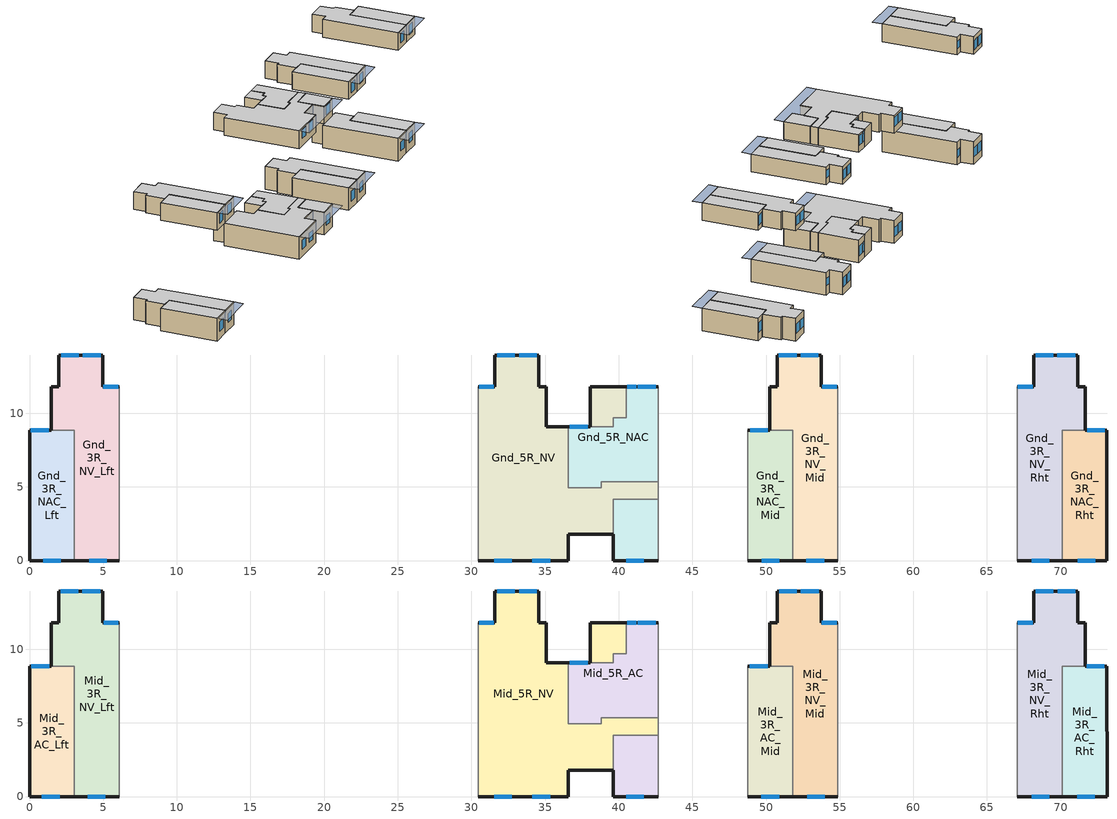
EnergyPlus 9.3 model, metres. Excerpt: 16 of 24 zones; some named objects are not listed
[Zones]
Gnd_5R_NAC
 floor ground (Exterior Floor): 42.67,4.15 42.67,0 39.62,0 39.62,4.15 z0; 42.67,11.8 42.67,5.37 38.82,5.37 38.82,4.95 36.57,4.95 36.57,9.09 39.62,9.1 39.62,9.7 40.51,9.7 40.51,11.8 z0
 wall outside (Cool Wall): 42.67,11.8 40.51,11.8 / 39.62,1.8 39.62,0 42.67,0 / 38.06,9.09 36.57,9.09 z0:3.6
 wall to Gnd_5R_NV (Interior Wall): 36.57,9.09 36.57,4.95 38.82,4.95 38.82,5.37 42.67,5.37 / 40.51,11.8 40.51,9.7 39.62,9.7 39.62,9.1 38.06,9.09 / 42.67,4.15 39.62,4.15 39.62,1.8 z0:3.6
 wall adiabatic (Exterior Wall): 42.67,0 42.67,4.15 z0:3.6
 wall adiabatic (Interior Wall): 42.67,5.37 42.67,11.8 z0:3.6
 window (Exterior Window): 40.5,0 41.7,0 z1.11:2.62; 37.89,9.09 36.69,9.09 z0.97:2.48; 41.19,11.8 40.59,11.8 z1.04:2.56; 42.5,11.8 41.3,11.8 z1.03:2.55
 ceiling adiabatic (Interior Ceiling): 40.51,11.8 40.51,9.7 39.62,9.7 39.62,9.1 36.57,9.09 36.57,4.95 38.82,4.95 38.82,5.37 42.67,5.37 42.67,11.8 z3.6; 39.62,4.15 39.62,0 42.67,0 42.67,4.15 z3.6
Gnd_5R_NV
 floor ground (Exterior Floor): 42.67,5.37 42.67,4.15 39.62,4.15 39.62,1.8 36.57,1.8 36.57,0 30.48,0 30.48,11.8 31.59,11.8 31.59,13.92 34.59,13.92 34.59,11.8 35.09,11.8 35.09,9.09 36.57,9.09 36.57,4.95 38.82,4.95 38.82,5.37 z0; 40.51,11.8 40.51,9.7 39.62,9.7 39.62,9.1 38.06,9.1 38.06,11.8 z0
 wall outside (Cool Wall): 36.57,9.09 35.09,9.09 35.09,11.8 34.59,11.8 34.59,13.92 31.59,13.92 31.59,11.8 30.48,11.8 / 30.48,0 36.57,0 36.57,1.8 39.62,1.8 / 40.51,11.8 38.06,11.8 38.06,9.1 z0:3.6
 wall adiabatic (Interior Wall): 30.48,11.8 30.48,0 z0:3.6
 wall adiabatic (Exterior Wall): 42.67,4.15 42.67,5.37 z0:3.6
 window (Exterior Window): 31.55,0 32.75,0 z1.14:2.56; 34.14,0 35.34,0 z1.13:2.54; 34.43,13.92 33.23,13.92 z1:2.42; 32.94,13.92 31.74,13.92 z0.99:2.4; 31.53,11.8 30.53,11.8 z1.21:2.34
 ceiling adiabatic (Interior Ceiling): 31.59,13.92 31.59,11.8 30.48,11.8 30.48,0 36.57,0 36.57,1.8 39.62,1.8 39.62,4.15 42.67,4.15 42.67,5.37 38.82,5.37 38.82,4.95 36.57,4.95 36.57,9.09 35.09,9.09 35.09,11.8 34.59,11.8 34.59,13.92 z3.6; 38.06,11.8 38.06,9.1 39.62,9.1 39.62,9.7 40.51,9.7 40.51,11.8 z3.6
Gnd_3R_NAC_Rht
 floor ground (Exterior Floor): 73.15,8.84 73.15,0 70.1,0 70.1,8.84 z0
 wall outside (Cool Wall): 70.1,0 73.15,0 73.15,8.84 71.66,8.84 z0:3.6
 wall to Gnd_3R_NV_Rht (Interior Wall): 71.66,8.84 70.1,8.84 70.1,0 z0:3.6
 window (Exterior Window): 73.01,8.84 71.81,8.84 z1.27:2.79; 71.16,0 72.36,0 z1.16:2.67
 ceiling adiabatic (Interior Ceiling): 70.1,8.84 70.1,0 73.15,0 73.15,8.84 z3.6
Gnd_3R_NV_Rht
 floor ground (Exterior Floor): 71.16,13.92 71.16,11.8 71.66,11.8 71.66,8.84 70.1,8.84 70.1,0 67.05,0 67.05,11.8 68.16,11.8 68.16,13.92 z0
 wall outside (Cool Wall): 67.05,0 70.1,0 / 71.66,8.84 71.66,11.8 71.16,11.8 71.16,13.92 68.16,13.92 68.16,11.8 67.05,11.8 z0:3.6
 wall adiabatic (Interior Wall): 67.05,11.8 67.05,0 z0:3.6
 window (Exterior Window): 69.5,13.92 68.3,13.92 z1.19:2.6; 70.98,13.92 69.78,13.92 / 68.04,0 69.24,0 z1.2:2.62; 68.11,11.8 67.11,11.8 z1.51:2.64
 ceiling adiabatic (Interior Ceiling): 68.16,13.92 68.16,11.8 67.05,11.8 67.05,0 70.1,0 70.1,8.84 71.66,8.84 71.66,11.8 71.16,11.8 71.16,13.92 z3.6
Gnd_3R_NV_Mid
 floor ground (Exterior Floor): 54.86,11.8 54.86,0 51.81,0 51.81,8.84 50.25,8.84 50.25,11.8 50.75,11.8 50.75,13.92 53.75,13.92 53.75,11.8 z0
 wall outside (Cool Wall): 51.81,0 54.86,0 / 54.86,11.8 53.75,11.8 53.75,13.92 50.75,13.92 50.75,11.8 50.25,11.8 50.25,8.84 z0:3.6
 wall to Gnd_3R_NAC_Mid (Interior Wall): 50.25,8.84 51.81,8.84 51.81,0 z0:3.6
 wall adiabatic (Interior Wall): 54.86,0 54.86,11.8 z0:3.6
 window (Exterior Window): 53.56,13.92 52.36,13.92 z1.16:2.57; 52.07,13.92 50.87,13.92 z1.14:2.56; 52.75,0 53.95,0 z1.12:2.53; 54.81,11.8 53.81,11.8 z1.45:2.57
 ceiling adiabatic (Interior Ceiling): 50.75,13.92 50.75,11.8 50.25,11.8 50.25,8.84 51.81,8.84 51.81,0 54.86,0 54.86,11.8 53.75,11.8 53.75,13.92 z3.6
Gnd_3R_NAC_Mid
 floor ground (Exterior Floor): 51.81,8.84 51.81,0 48.77,0 48.77,8.84 z0
 wall outside (Cool Wall): 48.77,0 51.81,0 / 50.25,8.84 48.77,8.84 z0:3.6
 wall adiabatic (Interior Wall): 48.77,8.84 48.77,0 z0:3.6
 window (Exterior Window): 50.12,8.84 48.92,8.84 z1.06:2.58; 49.71,0 50.91,0 z1.06:2.57
 ceiling adiabatic (Interior Ceiling): 48.77,8.84 48.77,0 51.81,0 51.81,8.84 z3.6
Gnd_3R_NAC_Lft
 floor ground (Exterior Floor): 3.05,8.84 3.05,0 0,0 0,8.84 z0
 wall outside (Cool Wall): 1.49,8.84 0,8.84 0,0 3.05,0 z0:3.6
 wall to Gnd_3R_NV_Lft (Interior Wall): 3.05,0 3.05,8.84 1.49,8.84 z0:3.6
 window (Exterior Window): 0.93,0 2.13,0 z1.16:2.67; 1.3,8.84 0.1,8.84 z0.96:2.48
 ceiling adiabatic (Interior Ceiling): 0,8.84 0,0 3.05,0 3.05,8.84 z3.6
Gnd_3R_NV_Lft
 floor ground (Exterior Floor): 6.1,11.8 6.1,0 3.05,0 3.05,8.84 1.49,8.84 1.49,11.8 1.99,11.8 1.99,13.92 4.99,13.92 4.99,11.8 z0
 wall outside (Cool Wall): 6.1,11.8 4.99,11.8 4.99,13.92 1.99,13.92 1.99,11.8 1.49,11.8 1.49,8.84 / 3.05,0 6.1,0 z0:3.6
 wall adiabatic (Interior Wall): 6.1,0 6.1,11.8 z0:3.6
 window (Exterior Window): 4.83,13.92 3.63,13.92 z1.13:2.55; 3.34,13.92 2.14,13.92 z1.12:2.53; 4.06,0 5.26,0 z1.21:2.63; 6.02,11.8 5.02,11.8 z1.16:2.29
 ceiling adiabatic (Interior Ceiling): 1.99,13.92 1.99,11.8 1.49,11.8 1.49,8.84 3.05,8.84 3.05,0 6.1,0 6.1,11.8 4.99,11.8 4.99,13.92 z3.6
Mid_5R_AC
 floor adiabatic (Interior Floor): 42.67,11.8 42.67,5.37 38.82,5.37 38.82,4.95 36.57,4.95 36.57,9.09 39.62,9.1 39.62,9.7 40.51,9.7 40.51,11.8 z17.6; 42.67,4.15 42.67,0 39.62,0 39.62,4.15 z17.6
 wall outside (Cool Wall): 42.67,11.8 40.51,11.8 / 39.62,1.8 39.62,0 42.67,0 / 38.06,9.09 36.57,9.09 z17.6:20.4
 wall to Mid_5R_NV (Interior Wall): 36.57,9.09 36.57,4.95 38.82,4.95 38.82,5.37 42.67,5.37 / 40.51,11.8 40.51,9.7 39.62,9.7 39.62,9.1 38.06,9.09 / 42.67,4.15 39.62,4.15 39.62,1.8 z17.6:20.4
 wall adiabatic (Exterior Wall): 42.67,0 42.67,4.15 z17.6:20.4
 wall adiabatic (Interior Wall): 42.67,5.37 42.67,11.8 z17.6:20.4
 window (Exterior Window): 41.19,11.8 40.59,11.8 z18.64:20.16; 42.5,11.8 41.3,11.8 z18.63:20.15; 37.89,9.09 36.69,9.09 z18.57:20.08; 40.5,0 41.7,0 z18.71:20.22
 ceiling adiabatic (Interior Ceiling): 39.62,4.15 39.62,0 42.67,0 42.67,4.15 z20.4; 40.51,11.8 40.51,9.7 39.62,9.7 39.62,9.1 36.57,9.09 36.57,4.95 38.82,4.95 38.82,5.37 42.67,5.37 42.67,11.8 z20.4
Mid_5R_NV
 floor adiabatic (Interior Floor): 42.67,5.37 42.67,4.15 39.62,4.15 39.62,1.8 36.57,1.8 36.57,0 30.48,0 30.48,11.8 31.59,11.8 31.59,13.92 34.59,13.92 34.59,11.8 35.09,11.8 35.09,9.09 36.57,9.09 36.57,4.95 38.82,4.95 38.82,5.37 z17.6; 40.51,11.8 40.51,9.7 39.62,9.7 39.62,9.1 38.06,9.1 38.06,11.8 z17.6
 wall outside (Cool Wall): 36.57,9.09 35.09,9.09 35.09,11.8 34.59,11.8 34.59,13.92 31.59,13.92 31.59,11.8 30.48,11.8 / 30.48,0 36.57,0 36.57,1.8 39.62,1.8 / 40.51,11.8 38.06,11.8 38.06,9.1 z17.6:20.4
 wall adiabatic (Interior Wall): 30.48,11.8 30.48,0 z17.6:20.4
 wall adiabatic (Exterior Wall): 42.67,4.15 42.67,5.37 z17.6:20.4
 window (Exterior Window): 31.53,11.8 30.53,11.8 z18.81:19.94; 32.94,13.92 31.74,13.92 z18.59:20; 34.43,13.92 33.23,13.92 z18.6:20.02; 34.14,0 35.34,0 z18.73:20.14; 31.55,0 32.75,0 z18.74:20.16
 ceiling adiabatic (Interior Ceiling): 31.59,13.92 31.59,11.8 30.48,11.8 30.48,0 36.57,0 36.57,1.8 39.62,1.8 39.62,4.15 42.67,4.15 42.67,5.37 38.82,5.37 38.82,4.95 36.57,4.95 36.57,9.09 35.09,9.09 35.09,11.8 34.59,11.8 34.59,13.92 z20.4; 38.06,11.8 38.06,9.1 39.62,9.1 39.62,9.7 40.51,9.7 40.51,11.8 z20.4
Mid_3R_AC_Rht
 floor adiabatic (Interior Floor): 73.15,8.84 73.15,0 70.1,0 70.1,8.84 z17.6
 wall outside (Cool Wall): 70.1,0 73.15,0 73.15,8.84 71.66,8.84 z17.6:20.4
 wall to Mid_3R_NV_Rht (Interior Wall): 71.66,8.84 70.1,8.84 70.1,0 z17.6:20.4
 window (Exterior Window): 72.98,8.84 71.78,8.84 z18.38:19.89; 71.12,0 72.32,0 z18.35:19.86
 ceiling adiabatic (Interior Ceiling): 70.1,8.84 70.1,0 73.15,0 73.15,8.84 z20.4
Mid_3R_AC_Mid
 floor adiabatic (Interior Floor): 51.81,8.84 51.81,0 48.77,0 48.77,8.84 z17.6
 wall outside (Cool Wall): 50.25,8.84 48.77,8.84 / 48.77,0 51.81,0 z17.6:20.4
 wall to Mid_3R_NV_Mid (Interior Wall): 51.81,0 51.81,8.84 50.25,8.84 z17.6:20.4
 wall adiabatic (Interior Wall): 48.77,8.84 48.77,0 z17.6:20.4
 window (Exterior Window): 49.68,0 50.88,0 z18.3:19.82; 50.1,8.84 48.9,8.84 z18.34:19.85
 ceiling adiabatic (Interior Ceiling): 48.77,8.84 48.77,0 51.81,0 51.81,8.84 z20.4
Mid_3R_NV_Mid
 floor adiabatic (Interior Floor): 54.86,11.8 54.86,0 51.81,0 51.81,8.84 50.25,8.84 50.25,11.8 50.75,11.8 50.75,13.92 53.75,13.92 53.75,11.8 z17.6
 wall outside (Cool Wall): 54.86,11.8 53.75,11.8 53.75,13.92 50.75,13.92 50.75,11.8 50.25,11.8 50.25,8.84 / 51.81,0 54.86,0 z17.6:20.4
 wall adiabatic (Interior Wall): 54.86,0 54.86,11.8 z17.6:20.4
 window (Exterior Window): 52.09,13.92 50.89,13.92 z18.33:19.75; 53.58,13.92 52.38,13.92 z18.35:19.76; 54.79,11.8 53.79,11.8 z18.68:19.8; 52.8,0 54,0 z18.36:19.78
 ceiling adiabatic (Interior Ceiling): 50.75,13.92 50.75,11.8 50.25,11.8 50.25,8.84 51.81,8.84 51.81,0 54.86,0 54.86,11.8 53.75,11.8 53.75,13.92 z20.4
Mid_3R_NV_Rht
 floor adiabatic (Interior Floor): 71.16,13.92 71.16,11.8 71.66,11.8 71.66,8.84 70.1,8.84 70.1,0 67.05,0 67.05,11.8 68.16,11.8 68.16,13.92 z17.6
 wall outside (Cool Wall): 71.66,8.84 71.66,11.8 71.16,11.8 71.16,13.92 68.16,13.92 68.16,11.8 67.05,11.8 / 67.05,0 70.1,0 z17.6:20.4
 wall adiabatic (Interior Wall): 67.05,11.8 67.05,0 z17.6:20.4
 window (Exterior Window): 69.51,13.92 68.31,13.92 z18.38:19.8; 71,13.92 69.8,13.92 / 68.03,0 69.23,0 z18.4:19.81; 68.1,11.8 67.1,11.8 z18.68:19.8
 ceiling adiabatic (Interior Ceiling): 68.16,13.92 68.16,11.8 67.05,11.8 67.05,0 70.1,0 70.1,8.84 71.66,8.84 71.66,11.8 71.16,11.8 71.16,13.92 z20.4
Mid_3R_AC_Lft
 floor adiabatic (Interior Floor): 3.05,8.84 3.05,0 0,0 0,8.84 z17.6
 wall outside (Cool Wall): 1.49,8.84 0,8.84 0,0 3.05,0 z17.6:20.4
 wall to Mid_3R_NV_Lft (Interior Wall): 3.05,0 3.05,8.84 1.49,8.84 z17.6:20.4
 window (Exterior Window): 0.85,0 2.05,0 z18.38:19.89; 1.33,8.84 0.13,8.84 z18.21:19.73
 ceiling adiabatic (Interior Ceiling): 0,8.84 0,0 3.05,0 3.05,8.84 z20.4
Mid_3R_NV_Lft
 floor adiabatic (Interior Floor): 6.1,11.8 6.1,0 3.05,0 3.05,8.84 1.49,8.84 1.49,11.8 1.99,11.8 1.99,13.92 4.99,13.92 4.99,11.8 z17.6
 wall outside (Cool Wall): 6.1,11.8 4.99,11.8 4.99,13.92 1.99,13.92 1.99,11.8 1.49,11.8 1.49,8.84 / 3.05,0 6.1,0 z17.6:20.4
 wall adiabatic (Interior Wall): 6.1,0 6.1,11.8 z17.6:20.4
 window (Exterior Window): 4.79,13.92 3.59,13.92 z18.27:19.68; 3.31,13.92 2.11,13.92 z18.25:19.67; 3.95,0 5.15,0 z18.45:19.87; 6.03,11.8 5.03,11.8 z18.53:19.66
 ceiling adiabatic (Interior Ceiling): 1.99,13.92 1.99,11.8 1.49,11.8 1.49,8.84 3.05,8.84 3.05,0 6.1,0 6.1,11.8 4.99,11.8 4.99,13.92 z20.4
shading: 30.48,0 30.48,-1.52 42.67,-1.52 42.67,0 39.62,0 39.62,1.8 36.57,1.8 36.57,0 z3.6; 30.48,0 30.48,-1.52 42.67,-1.52 42.67,0 39.62,0 39.62,1.8 36.57,1.8 36.57,0 z20.4; 54.86,0 54.86,-1.52 48.77,-1.52 48.77,0 z3.6; 6.1,0 6.1,-1.52 0,-1.52 0,0 z3.6; 54.86,0 54.86,-1.52 48.77,-1.52 48.77,0 z20.4; 6.1,0 6.1,-1.52 0,-1.52 0,0 z20.4; 73.15,0 73.15,-1.52 67.05,-1.52 67.05,0 z20.4; 73.15,0 73.15,-1.52 67.05,-1.52 67.05,0 z3.6
[Building]
Blk5: North Axis {deg}=351.6; Terrain=Urban; Loads Convergence Tolerance Value {W}=0.04; Temperature Convergence Tolerance Value {deltaC}=0.4; Solar Distribution=FullExterior; Maximum Number of Warmup Days=25
[Site:Location]
Singapore: Latitude {deg}=1.3; Longitude {deg}=103.8; Time Zone {hr}=8; Elevation {m}=6
[Site:GroundTemperature:BuildingSurface]
18, 18, 18, 18, 24, 24.3, 24, 18, 18, 18, 18, 18
[Material] Roughness=MediumRough
Name | Thickness {m} | Conductivity {W/m-K} | Density {kg/m3} | Specific Heat {J/kg-K} | Thermal Absorptance | Solar Absorptance | Visible Absorptance
M11 100mm lightweight concrete | 0.1016 | 0.53 | 1280 | 840 | 0.9 | 0.5 | 0.5
M15 150mm heavyweight concrete | 0.15 | 1.95 | 2240 | 900 | 0.9 | 0.7 | 0.7
Cement plaster | 0.005 | 0.533 | 1280 | 840
Polyethylene | 0.075 | 0.024 | 24 | 303
Cool Wall Concrete | 0.15 | 1.95 | 2240 | 900 | 0.9 | 0.2 | 0.7
[WindowMaterial:Glazing]
Clear 6mm: Optical Data Type=SpectralAverage; Thickness {m}=0.006; Solar Transmittance at Normal Incidence=0.837; Front Side Solar Reflectance at Normal Incidence=0.075; Back Side Solar Reflectance at Normal Incidence=0.075; Visible Transmittance at Normal Incidence=0.898; Front Side Visible Reflectance at Normal Incidence=0.081; Back Side Visible Reflectance at Normal Incidence=0.081; Infrared Transmittance at Normal Incidence=0; Front Side Infrared Hemispherical Emissivity=0.84; Back Side Infrared Hemispherical Emissivity=0.84; Conductivity {W/m-K}=0.9
[Construction]
Exterior Window: Clear 6mm
Interior Ceiling; Interior Floor; Exterior Floor: M15 150mm heavyweight concrete
Interior Wall: M11 100mm lightweight concrete
Exterior Wall: M15 150mm heavyweight concrete, Polyethylene, Cement plaster
Cool Wall: Cool Wall Concrete, Polyethylene, Cement plaster
[Zone]
Name | Multiplier | Floor Area {m2}
Gnd_5R_NAC; Mid_5R_AC | 3 | 43
Gnd_5R_NV; Mid_5R_NV | 3 | 94
Gnd_3R_NAC_Rht; Mid_3R_AC_Rht | 1 | 32
Gnd_3R_NV_Rht; Mid_3R_NV_Rht | 1 | 52
Gnd_3R_NV_Mid; Mid_3R_NV_Mid | 4 | 47
Gnd_3R_NAC_Mid; Mid_3R_AC_Mid | 4 | 27
Gnd_3R_NAC_Lft; Mid_3R_AC_Lft | 1 | 27
Gnd_3R_NV_Lft; Mid_3R_NV_Lft | 1 | 47
[ZoneList]
AC Zones: Top_3R_AC_Rht, Mid_3R_AC_Mid, Mid_5R_AC, Mid_3R_AC_Rht, Top_5R_AC, Top_3R_AC_Lft, Top_3R_AC_Mid, Mid_3R_AC_Lft
[ZoneVentilation:DesignFlowRate]
Natural Ventilation: Zone or ZoneList=AC Zones; Schedule=Ventilation Schedule; Design Flow Rate Calculation Method=AirChanges/Hour; Air Changes per Hour {1/hr}=53; Ventilation Type=Natural; Fan Total Efficiency=1; Constant Term Coefficient=1; Minimum Indoor Temperature {C}=20; Maximum Indoor Temperature {C}=40; Delta Temperature {deltaC}=-100; Minimum Outdoor Temperature {C}=23; Maximum Outdoor Temperature {C}=34; Maximum Wind Speed {m/s}=9
[HVACTemplate:Thermostat] Constant Heating Setpoint {C}=0
Name | Cooling Setpoint Schedule | Constant Cooling Setpoint {C}
AC zones | Cooling Setpoint Schedule
Non-AC zones |  | 50
[HVACTemplate:Zone:IdealLoadsAirSystem] Template Thermostat=AC zones; Maximum Heating Supply Air Temperature {C}=50; Minimum Cooling Supply Air Temperature {C}=13; Maximum Heating Supply Air Humidity Ratio {kgWater/kgDryAir}=0.0156; Minimum Cooling Supply Air Humidity Ratio {kgWater/kgDryAir}=0.0077; Heating Limit=NoLimit; Cooling Limit=NoLimit; Dehumidification Control Type=ConstantSensibleHeatRatio; Cooling Sensible Heat Ratio=0.6; Humidification Control Type=None; Humidification Setpoint {percent}=30; Outdoor Air Method=None; Outdoor Air Flow Rate per Person {m3/s}=0.00944; Demand Controlled Ventilation Type=None; Outdoor Air Economizer Type=NoEconomizer; Heat Recovery Type=None; Sensible Heat Recovery Effectiveness=0.7; Latent Heat Recovery Effectiveness=0.65
Mid_5R_AC; Mid_3R_AC_Rht; Mid_3R_AC_Mid; Mid_3R_AC_Lft
[Schedule:Compact]
Cooling Setpoint Schedule: Through: 12/31, For: Weekdays, Until: 06:00, 25, Until: 23:30, 100, Until: 24:00, 25, For: Weekends, Until: 06:00, 25, Until: 23:30, 100, Until: 24:00, 25
Ventilation Schedule: Through: 12/31, For: Weekdays, Until: 06:00, 0, Until: 23:30, 1, Until: 24:00, 0, For: Weekends, Until: 06:50, 0, Until: 23:30, 1, Until: 24:00, 0
